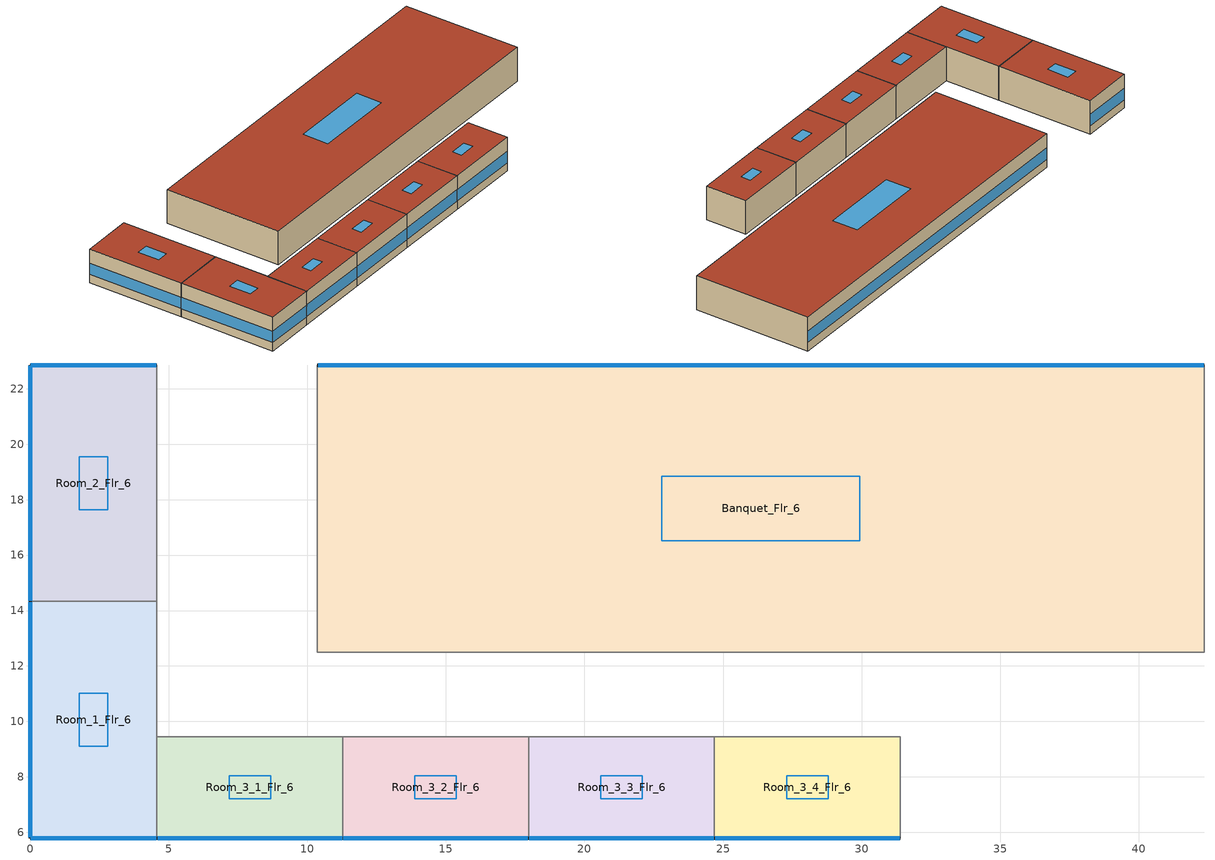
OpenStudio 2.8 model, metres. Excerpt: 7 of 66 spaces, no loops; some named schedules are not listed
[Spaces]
Room_2_Flr_6
 floor adiabatic (BTAP-Int-Wall): 4.57,22.86 4.57,14.33 0,14.33 0,22.86 z16.15
 wall outside: 4.57,22.86 0,22.86 0,14.33 z16.15:19.2
 wall to Room_1_Flr_6: 0,14.33 4.57,14.33 z16.15:19.2
 wall to Corridor_Flr_6: 4.57,14.33 4.57,22.86 z16.15:19.2
 window: 4.55,22.86 0.03,22.86 / 0,22.83 0,14.35 z16.91:17.94
 roof outside: 4.57,14.33 4.57,22.86 0,22.86 0,14.33 z19.2
 skylight: 2.8,17.64 2.8,19.55 1.77,19.55 1.77,17.64 z19.2
Banquet_Flr_6
 floor adiabatic (BTAP-Int-Wall): 42.37,22.86 42.37,12.5 10.36,12.5 10.36,22.86 z16.15
 wall outside: 42.37,22.86 10.36,22.86 z16.15:19.2
 wall to Corridor_Flr_6: 10.36,22.86 10.36,12.5 42.37,12.5 42.37,22.86 z16.15:19.2
 window: 42.34,22.86 10.39,22.86 z16.91:17.93
 roof outside: 42.37,12.5 42.37,22.86 10.36,22.86 10.36,12.5 z19.2
 skylight: 29.94,16.52 29.94,18.84 22.79,18.84 22.79,16.52 z19.2
Room_3_1_Flr_6
 floor adiabatic (BTAP-Int-Wall): 11.28,9.45 11.28,5.79 4.57,5.79 4.57,9.45 z16.15
 wall outside: 4.57,5.79 11.28,5.79 z16.15:19.2
 wall to Room_1_Flr_6: 4.57,9.45 4.57,5.79 z16.15:19.2
 wall to Corridor_Flr_6: 11.28,9.45 4.57,9.45 z16.15:19.2
 wall to Room_3_2_Flr_6: 11.28,5.79 11.28,9.45 z16.15:19.2
 window: 4.6,5.79 11.25,5.79 z16.91:17.94
 roof outside: 11.28,5.79 11.28,9.45 4.57,9.45 4.57,5.79 z19.2
 skylight: 8.67,7.21 8.67,8.03 7.18,8.03 7.18,7.21 z19.2
Room_1_Flr_6
 floor adiabatic (BTAP-Int-Wall): 4.57,14.33 4.57,5.79 0,5.79 0,14.33 z16.15
 wall outside: 0,14.33 0,5.79 4.57,5.79 z16.15:19.2
 wall to Corridor_Flr_6: 4.57,9.45 4.57,14.33 z16.15:19.2
 window: 0.03,5.79 4.55,5.79 / 0,14.3 0,5.82 z16.91:17.94
 roof outside: 4.57,5.79 4.57,14.33 0,14.33 0,5.79 z19.2
 skylight: 2.8,9.1 2.8,11.01 1.77,11.01 1.77,9.1 z19.2
Room_3_2_Flr_6
 floor adiabatic (BTAP-Int-Wall): 17.98,9.45 17.98,5.79 11.28,5.79 11.28,9.45 z16.15
 wall outside: 11.28,5.79 17.98,5.79 z16.15:19.2
 wall to Corridor_Flr_6: 17.98,9.45 11.28,9.45 z16.15:19.2
 wall to Room_3_3_Flr_6: 17.98,5.79 17.98,9.45 z16.15:19.2
 window: 11.3,5.79 17.96,5.79 z16.91:17.94
 roof outside: 17.98,5.79 17.98,9.45 11.28,9.45 11.28,5.79 z19.2
 skylight: 15.38,7.21 15.38,8.03 13.88,8.03 13.88,7.21 z19.2
Room_3_3_Flr_6
 floor adiabatic (BTAP-Int-Wall): 24.69,9.45 24.69,5.79 17.98,5.79 17.98,9.45 z16.15
 wall outside: 17.98,5.79 24.69,5.79 z16.15:19.2
 wall to Corridor_Flr_6: 24.69,9.45 17.98,9.45 z16.15:19.2
 wall to Room_3_4_Flr_6: 24.69,5.79 24.69,9.45 z16.15:19.2
 window: 18.01,5.79 24.66,5.79 z16.91:17.94
 roof outside: 24.69,5.79 24.69,9.45 17.98,9.45 17.98,5.79 z19.2
 skylight: 22.09,7.21 22.09,8.03 20.59,8.03 20.59,7.21 z19.2
Room_3_4_Flr_6
 floor adiabatic (BTAP-Int-Wall): 31.4,9.45 31.4,5.79 24.69,5.79 24.69,9.45 z16.15
 wall outside: 24.69,5.79 31.4,5.79 z16.15:19.2
 wall to Corridor_Flr_6: 31.4,9.45 24.69,9.45 z16.15:19.2
 wall to Room_3_5_Flr_6: 31.4,5.79 31.4,9.45 z16.15:19.2
 window: 24.72,5.79 31.37,5.79 z16.91:17.94
 roof outside: 31.4,5.79 31.4,9.45 24.69,9.45 24.69,5.79 z19.2
 skylight: 28.79,7.21 28.79,8.03 27.29,8.03 27.29,7.21 z19.2
[Site]
Calgary Intl AP_AB_CAN: Latitude {deg}=51.114; Longitude {deg}=-114.02; Time Zone {hr}=-7; Elevation {m}=1084.1; Terrain=City
[Building]
LargeHotel-CAN_AB_Calgary.Intl.AP.718770_CWEC2016.epw: North Axis {deg}=0; Default Construction Set=BTAP-Mass at hdd = 5000.0; Standards Number of Stories=7; Standards Number of Above Ground Stories=6; Standards Building Type=NECB2015_LargeHotel
[Site:WaterMainsTemperature]
Calculation Method=Correlation; Annual Average Outdoor Air Temperature {C}=5; Maximum Difference In Monthly Average Outdoor Air Temperatures {deltaC}=23.3
[Site:GroundTemperature:BuildingSurface]
19.527, 19.502, 19.536, 19.598, 20.002, 21.64, 22.225, 22.375, 21.449, 20.121, 19.802, 19.633
[SizingPeriod:DesignDay] Barometric Pressure {Pa}=88961; Sky Clearness=0; Rain Indicator=0; Snow Indicator=0; Day of Month=21; Daylight Saving Time Indicator=0; Humidity Indicating Type=Wetbulb; Dry-Bulb Temperature Range Modifier Type=DefaultMultipliers
Name | Maximum Dry-Bulb Temperature {C} | Daily Dry-Bulb Temperature Range {deltaC} | Humidity Indicating Conditions at Maximum Dry-Bulb | Wind Speed {m/s} | Wind Direction {deg} | Month | Day Type | Solar Model Indicator | ASHRAE Taub | ASHRAE Taud
Calgary Intl AP Ann Clg .4% Condns DB=>MWB | 28.5 | 12.1 | 16.1 | 4.5 | 160 | 7 | SummerDesignDay | ASHRAETau | 0.339 | 2.421
Calgary Intl AP Ann Htg 99.6% Condns DB | -28.5 | 0 | -28.5 | 2.9 | 200 | 1 | WinterDesignDay | ASHRAEClearSky
[Material:NoMass] Roughness=Smooth; Thermal Absorptance=0.9; Solar Absorptance=0.7
Name | Thermal Resistance {m2-K/W} | Visible Absorptance
Typical Carpet Pad | 0.21648 | 0.8
Typical Insulation 1 | 5.91238 | 0.7
Typical Insulation 2 | 4.49096 | 0.7
Typical Insulation 3 | 6.17282 | 0.7
Typical Carpet Pad 2 | 1.25503 | 0.8
Typical Carpet Pad 3 | 3.45515 | 0.8
Typical Insulation 4 | 0.454528 | 0.7
Typical Insulation 5 | 0.454545 | 0.7
[Material]
Name | Roughness | Thickness {m} | Conductivity {W/m-K} | Density {kg/m3} | Specific Heat {J/kg-K} | Thermal Absorptance | Solar Absorptance | Visible Absorptance
100mm Normalweight concrete floor | MediumSmooth | 0.1016 | 2.31 | 2322 | 832
G01 13mm gypsum board | Smooth | 0.0127 | 0.16 | 800 | 1090 | 0.9 | 0.7 | 0.5
G05 25mm wood | MediumSmooth | 0.0254 | 0.15 | 608 | 1630 | 0.9 | 0.5 | 0.5
4 in. Normalweight Concrete Floor | MediumRough | 0.1016 | 2.31 | 2322 | 832 | 0.9 | 0.7 | 0.7
1IN Stucco | Smooth | 0.0253 | 0.6918 | 1858 | 837 | 0.9 | 0.7 | 0.92
8IN CONCRETE HW RefBldg | Rough | 0.2032 | 1.311 | 2240 | 836.8 | 0.9 | 0.7 | 0.7
1/2IN Gypsum | Smooth | 0.0127 | 0.16 | 784.9 | 830 | 0.9 | 0.4 | 0.4
Metal Roof Surface; F08 Metal surface | Smooth | 0.0008 | 45.28 | 7824 | 500 | 0.9 | 0.7 | 0.7
6 in. Normalweight Concrete Floor | MediumRough | 0.1524 | 2.31 | 2322 | 832 | 0.9 | 0.7 | 0.7
[Construction]
BTAP-Int-Floor: 100mm Normalweight concrete floor, Typical Carpet Pad
BTAP-Int-Wall: G01 13mm gypsum board, G01 13mm gypsum board
BTAP-Int-Ceiling: Typical Carpet Pad, 100mm Normalweight concrete floor
BTAP-Ext-DaylightDiffuser: SimpleGlazing
BTAP-Int-Door: G05 25mm wood
BTAP-Ext-Floor-Mass:U-0.162: Typical Insulation 1, 4 in. Normalweight Concrete Floor, Typical Carpet Pad
BTAP-Ext-Wall-Mass:U-0.21: 1IN Stucco, 8IN CONCRETE HW RefBldg, Typical Insulation 2, 1/2IN Gypsum
BTAP-Ext-Roof-Metal:U-0.162: Metal Roof Surface, Typical Insulation 3
BTAP-Grnd-Floor-Mass:U-0.757: 6 in. Normalweight Concrete Floor, Typical Carpet Pad 2
BTAP-Grnd-Roof-Mass:U-0.284: 6 in. Normalweight Concrete Floor, Typical Carpet Pad 3
BTAP-Ext-Door:U-2.2: F08 Metal surface, Typical Insulation 4
BTAP-Ext-OverHeadDoor:U-2.2: Typical Insulation 5
[DefaultConstructionSet]
BTAP-Mass at hdd = 5000.0: Default Exterior Surface Constructions=BTAP-Mass at hdd = 5000.0; Default Interior Surface Constructions=Default Surface Constructions 2; Default Ground Contact Surface Constructions=BTAP-Mass at hdd = 5000.0 1; Default Exterior SubSurface Constructions=BTAP-Mass at hdd = 5000.0; Default Interior SubSurface Constructions=Default Sub Surface Constructions 2; Interior Partition Construction=BTAP-Int-Door
[DefaultSurfaceConstructions]
Name | Floor Construction | Wall Construction | Roof Ceiling Construction
Default Surface Constructions 2 | BTAP-Int-Floor | BTAP-Int-Wall | BTAP-Int-Ceiling
BTAP-Mass at hdd = 5000.0 | BTAP-Ext-Floor-Mass:U-0.162 | BTAP-Ext-Wall-Mass:U-0.21 | BTAP-Ext-Roof-Metal:U-0.162
BTAP-Mass at hdd = 5000.0 1 | BTAP-Grnd-Floor-Mass:U-0.757 | BTAP-Grnd-Roof-Mass:U-0.284 | BTAP-Grnd-Roof-Mass:U-0.284
[DefaultSubSurfaceConstructions] Fixed Window Construction=BTAP-Ext-DaylightDiffuser; Operable Window Construction=BTAP-Ext-DaylightDiffuser
Name | Door Construction | Glass Door Construction | Overhead Door Construction | Skylight Construction | Tubular Daylight Dome Construction | Tubular Daylight Diffuser Construction
Default Sub Surface Constructions 2 | BTAP-Int-Door
BTAP-Mass at hdd = 5000.0 | BTAP-Ext-Door:U-2.2 | BTAP-Ext-DaylightDiffuser | BTAP-Ext-OverHeadDoor:U-2.2 | BTAP-Ext-DaylightDiffuser | BTAP-Ext-DaylightDiffuser | BTAP-Ext-DaylightDiffuser
[WindowMaterial:SimpleGlazingSystem]
SimpleGlazing: U-Factor {W/m2-K}=2.2; Solar Heat Gain Coefficient=0.6; Visible Transmittance=0.21
[Space] Building Story=Building Story 4
Name | Space Type | Thermal Zone | Part of Total Floor Area
Room_2_Flr_6 | Space Function Guest room | DU_BT=Space Function_ST=Guest room_FL=Building Story 4_SCHF 10 | Yes
Banquet_Flr_6 | Space Function Dining area - other | ALL_ST=Dining area - other_FL=Building Story 4_SCH=B | Yes
Room_3_1_Flr_6 | Space Function Guest room | DU_BT=Space Function_ST=Guest room_FL=Building Story 4_SCHF 9 | Yes
Room_1_Flr_6 | Space Function Guest room | DU_BT=Space Function_ST=Guest room_FL=Building Story 4_SCHF 6 | Yes
Room_3_2_Flr_6 | Space Function Guest room | DU_BT=Space Function_ST=Guest room_FL=Building Story 4_SCHF 3
Room_3_3_Flr_6 | Space Function Guest room | DU_BT=Space Function_ST=Guest room_FL=Building Story 4_SCHF 7
Room_3_4_Flr_6 | Space Function Guest room | DU_BT=Space Function_ST=Guest room_FL=Building Story 4_SCHF 2
[BuildingStory]
Building Story 4: Nominal Z Coordinate {m}=16.152
[SpaceType] Standards Building Type=Space Function
Name | Default Schedule Set | Design Specification Outdoor Air Object | Standards Space Type
Space Function Dining area - other | Space Function Dining area - other Schedule Set | Space Function Dining area - other Ventilation | Dining area - other
Space Function Guest room | Space Function Guest room Schedule Set | Space Function Guest room Ventilation | Guest room
[People:Definition] Number of People Calculation Method=People/Area; Fraction Radiant=0.3
Name | People per Space Floor Area {person/m2}
Space Function Dining area - other People Definition | 0.100036
Space Function Guest room People Definition | 0.0400145
[People] Work Efficiency Schedule=Work Efficiency Schedule; Clothing Insulation Schedule=Clothing Schedule; Air Velocity Schedule=Air Velocity Schedule; Multiplier=1
Name | People Definition | Space or SpaceType
Space Function Dining area - other People | Space Function Dining area - other People Definition | Space Function Dining area - other
Space Function Guest room People | Space Function Guest room People Definition | Space Function Guest room
[Lights:Definition] Design Level Calculation Method=Watts/Area; Fraction Radiant=0.5; Fraction Visible=0.2
Name | Watts per Space Floor Area {W/m2}
Space Function Dining area - other Lights Definition | 7.00254
Space Function Guest room Lights Definition | 5.10185
[Lights] Fraction Replaceable=1
Name | Lights Definition | Space or SpaceType
Space Function Dining area - other Lights | Space Function Dining area - other Lights Definition | Space Function Dining area - other
Space Function Guest room Lights | Space Function Guest room Lights Definition | Space Function Guest room
[DesignSpecification:OutdoorAir] Outdoor Air Method=Sum; Outdoor Air Flow per Person {m3/s-person}=0; Outdoor Air Flow Rate {m3/s}=0; Outdoor Air Flow Air Changes per Hour {1/hr}=0
Name | Outdoor Air Flow per Floor Area {m3/s-m2}
Space Function Dining area - other Ventilation | 0.0035814
Space Function Guest room Ventilation | 0.0005588
[DefaultScheduleSet] People Activity Level Schedule=NECB-Activity; Infiltration Schedule=Always On
Name | Number of People Schedule | Lighting Schedule | Electric Equipment Schedule
Space Function Dining area - other Schedule Set | NECB-B-Occupancy | NECB-B-Lighting | NECB-B-Electric-Equipment
Space Function Guest room Schedule Set | NECB-F-Occupancy | NECB-F-Lighting | NECB-F-Electric-Equipment
[ThermostatSetpoint:DualSetpoint]
Name | Heating Setpoint Temperature Schedule | Cooling Setpoint Temperature Schedule
Space Function Guest room Thermostat 109; Space Function Guest room Thermostat 110; Space Function Guest room Thermostat 123; Space Function Guest room Thermostat 137; Space Function Guest room Thermostat 144; Space Function Guest room Thermostat 151 | NECB-F-Thermostat Setpoint-Heating | NECB-F-Thermostat Setpoint-Cooling
Space Function Dining area - other Thermostat 5 | NECB-B-Thermostat Setpoint-Heating | NECB-B-Thermostat Setpoint-Cooling
[ElectricEquipment:Definition] Design Level Calculation Method=Watts/Area; Fraction Radiant=0.5
Name | Watts per Space Floor Area {W/m2}
Space Function Dining area - other Elec Equip Definition | 1.00036
Space Function Guest room Elec Equip Definition | 2.50091
[ElectricEquipment]
Name | Electric Equipment Definition | Space or SpaceType
Space Function Dining area - other Elec Equip | Space Function Dining area - other Elec Equip Definition | Space Function Dining area - other
Space Function Guest room Elec Equip | Space Function Guest room Elec Equip Definition | Space Function Guest room
[SpaceInfiltration:DesignFlowRate] Schedule=Always On Discrete; Design Flow Rate Calculation Method=Flow/ExteriorArea; Flow per Exterior Surface Area {m3/s-m2}=0.00025; Constant Term Coefficient=0; Temperature Term Coefficient=0; Velocity Term Coefficient=0.224; Velocity Squared Term Coefficient=0
Name | Space or SpaceType
Banquet_Flr_6 Infiltration | Banquet_Flr_6
Room_1_Flr_6 Infiltration | Room_1_Flr_6
Room_2_Flr_6 Infiltration | Room_2_Flr_6
Room_3_1_Flr_6 Infiltration | Room_3_1_Flr_6
Room_3_2_Flr_6 Infiltration | Room_3_2_Flr_6
Room_3_3_Flr_6 Infiltration | Room_3_3_Flr_6
Room_3_4_Flr_6 Infiltration | Room_3_4_Flr_6
[ThermalZone] Use Ideal Air Loads=No
Name | Thermostat
DU_BT=Space Function_ST=Guest room_FL=Building Story 4_SCHF 2 | Space Function Guest room Thermostat 109
DU_BT=Space Function_ST=Guest room_FL=Building Story 4_SCHF 3 | Space Function Guest room Thermostat 110
DU_BT=Space Function_ST=Guest room_FL=Building Story 4_SCHF 6 | Space Function Guest room Thermostat 123
DU_BT=Space Function_ST=Guest room_FL=Building Story 4_SCHF 7 | Space Function Guest room Thermostat 137
DU_BT=Space Function_ST=Guest room_FL=Building Story 4_SCHF 9 | Space Function Guest room Thermostat 144
DU_BT=Space Function_ST=Guest room_FL=Building Story 4_SCHF 10 | Space Function Guest room Thermostat 151
ALL_ST=Dining area - other_FL=Building Story 4_SCH=B | Space Function Dining area - other Thermostat 5
[Schedule:Ruleset]
Clothing Schedule: Default Day Schedule=Clothing Schedule Default Winter Clothes
Air Velocity Schedule: Default Day Schedule=Air Velocity Schedule Default
Work Efficiency Schedule: Default Day Schedule=Work Efficiency Schedule Default
NECB-Activity: Default Day Schedule=NECB-Activity Default; Summer Design Day Schedule=NECB-Activity Summer Design Day; Winter Design Day Schedule=NECB-Activity Winter Design Day
Always On: Default Day Schedule=Always On Default
NECB-B-Occupancy: Default Day Schedule=NECB-B-Occupancy Default
NECB-B-Lighting: Default Day Schedule=NECB-B-Lighting Default
NECB-B-Electric-Equipment: Default Day Schedule=NECB-B-Electric-Equipment Default
NECB-B-Thermostat Setpoint-Heating: Default Day Schedule=NECB-B-Thermostat Setpoint-Heating Default
NECB-B-Thermostat Setpoint-Cooling: Default Day Schedule=NECB-B-Thermostat Setpoint-Cooling Default
NECB-F-Occupancy: Default Day Schedule=NECB-F-Occupancy Default
NECB-F-Lighting: Default Day Schedule=NECB-F-Lighting Default
NECB-F-Electric-Equipment: Default Day Schedule=NECB-F-Electric-Equipment Default
NECB-F-Thermostat Setpoint-Heating: Default Day Schedule=NECB-F-Thermostat Setpoint-Heating Default
NECB-F-Thermostat Setpoint-Cooling: Default Day Schedule=NECB-F-Thermostat Setpoint-Cooling Default
[Schedule:Day]
Clothing Schedule Default Winter Clothes; Always On Default: 24, 0, 1
Air Velocity Schedule Default: 24, 0, 0.2
Work Efficiency Schedule Default: 24, 0, 0
NECB-Activity Default; NECB-Activity Winter Design Day; NECB-Activity Summer Design Day: 24, 0, 130
NECB-B-Occupancy Default: 1, 0, 0.3, 2, 0, 0.1, 9, 0, 0, 10, 0, 0.1, 11, 0, 0.2, 12, 0, 0.5, 13, 0, 0.9, 14, 0, 0.8, 15, 0, 0.5, 17, 0, 0.2, 18, 0, 0.3, 19, 0, 0.6, 22, 0, 0.9, 23, 0, 0.6, 24, 0, 0.4
NECB-B-Lighting Default; NECB-B-Electric-Equipment Default: 1, 0, 0.9, 2, 0, 0.5, 9, 0, 0.1, 10, 0, 0.5, 11, 0, 0.7, 24, 0, 0.9
NECB-B-Thermostat Setpoint-Heating Default; NECB-B-Thermostat Setpoint-Heating Default|Wkdy Day; NECB-B-Thermostat Setpoint-Heating Sat Day: 2, 0, 22, 8, 0, 18, 9, 0, 20, 24, 0, 22
NECB-B-Thermostat Setpoint-Heating Sun|Hol Day: 1, 0, 18, 2, 0, 22, 9, 0, 18, 10, 0, 20, 23, 0, 22, 24, 0, 18
NECB-B-Thermostat Setpoint-Cooling Default; NECB-B-Thermostat Setpoint-Cooling Default|Wkdy Day; NECB-B-Thermostat Setpoint-Cooling Sat Day: 1, 0, 24, 8, 0, 35, 24, 0, 24
NECB-F-Occupancy Default: 7, 0, 0.63, 8, 0, 0.49, 10, 0, 0.28, 16, 0, 0.14, 17, 0, 0.21, 20, 0, 0.35, 22, 0, 0.49, 23, 0, 0.56, 24, 0, 0.63
NECB-F-Lighting Default; NECB-F-Electric-Equipment Default: 1, 0, 0.21, 3, 0, 0.14, 6, 0, 0.07, 7, 0, 0.14, 8, 0, 0.28, 9, 0, 0.35, 11, 0, 0.28, 12, 0, 0.21, 19, 0, 0.14, 20, 0, 0.42, 21, 0, 0.56, 22, 0, 0.63, 23, 0, 0.56, 24, 0, 0.42
NECB-F-Thermostat Setpoint-Heating Default; NECB-F-Thermostat Setpoint-Heating Default|Wkdy Day; NECB-F-Thermostat Setpoint-Heating Sat Day; NECB-F-Thermostat Setpoint-Heating Sun|Hol Day: 1, 0, 22, 7, 0, 18, 8, 0, 20, 24, 0, 22
NECB-F-Thermostat Setpoint-Cooling Default; NECB-F-Thermostat Setpoint-Cooling Default|Wkdy Day; NECB-F-Thermostat Setpoint-Cooling Sat Day; NECB-F-Thermostat Setpoint-Cooling Sun|Hol Day: 24, 0, 24
[Schedule:Rule] Date Specification Type=DateRange; Start Day=1
Name | Schedule Ruleset | Rule Order | Day Schedule | Start Month | End Month | End Day | Apply Monday | Apply Tuesday | Apply Wednesday | Apply Thursday | Apply Friday | Apply Saturday | Apply Sunday
Schedule Rule 1 | Clothing Schedule | 0 | Clothing Schedule Summer Clothes | 5 | 9 | 30
Schedule Rule 17 | NECB-B-Occupancy | 2 | NECB-B-Occupancy Default|Wkdy Day | 1 | 12 | 31 | Yes | Yes | Yes | Yes | Yes
Schedule Rule 18 | NECB-B-Occupancy | 1 | NECB-B-Occupancy Sat Day | 1 | 12 | 31 |  |  |  |  |  | Yes
Schedule Rule 19 | NECB-B-Occupancy | 0 | NECB-B-Occupancy Sun|Hol Day | 1 | 12 | 31 |  |  |  |  |  |  | Yes
Schedule Rule 20 | NECB-B-Lighting | 2 | NECB-B-Lighting Default|Wkdy Day | 1 | 12 | 31 | Yes | Yes | Yes | Yes | Yes
Schedule Rule 21 | NECB-B-Lighting | 1 | NECB-B-Lighting Sat Day | 1 | 12 | 31 |  |  |  |  |  | Yes
Schedule Rule 22 | NECB-B-Lighting | 0 | NECB-B-Lighting Sun|Hol Day | 1 | 12 | 31 |  |  |  |  |  |  | Yes
Schedule Rule 23 | NECB-B-Electric-Equipment | 2 | NECB-B-Electric-Equipment Default|Wkdy Day | 1 | 12 | 31 | Yes | Yes | Yes | Yes | Yes
Schedule Rule 24 | NECB-B-Electric-Equipment | 1 | NECB-B-Electric-Equipment Sat Day | 1 | 12 | 31 |  |  |  |  |  | Yes
Schedule Rule 25 | NECB-B-Electric-Equipment | 0 | NECB-B-Electric-Equipment Sun|Hol Day | 1 | 12 | 31 |  |  |  |  |  |  | Yes
Schedule Rule 26 | NECB-B-Thermostat Setpoint-Heating | 2 | NECB-B-Thermostat Setpoint-Heating Default|Wkdy Day | 1 | 12 | 31 | Yes | Yes | Yes | Yes | Yes
Schedule Rule 27 | NECB-B-Thermostat Setpoint-Heating | 1 | NECB-B-Thermostat Setpoint-Heating Sat Day | 1 | 12 | 31 |  |  |  |  |  | Yes
Schedule Rule 28 | NECB-B-Thermostat Setpoint-Heating | 0 | NECB-B-Thermostat Setpoint-Heating Sun|Hol Day | 1 | 12 | 31 |  |  |  |  |  |  | Yes
Schedule Rule 29 | NECB-B-Thermostat Setpoint-Cooling | 2 | NECB-B-Thermostat Setpoint-Cooling Default|Wkdy Day | 1 | 12 | 31 | Yes | Yes | Yes | Yes | Yes
Schedule Rule 30 | NECB-B-Thermostat Setpoint-Cooling | 1 | NECB-B-Thermostat Setpoint-Cooling Sat Day | 1 | 12 | 31 |  |  |  |  |  | Yes
Schedule Rule 31 | NECB-B-Thermostat Setpoint-Cooling | 0 | NECB-B-Thermostat Setpoint-Cooling Sun|Hol Day | 1 | 12 | 31 |  |  |  |  |  |  | Yes
Schedule Rule 35 | NECB-F-Occupancy | 2 | NECB-F-Occupancy Default|Wkdy Day | 1 | 12 | 31 | Yes | Yes | Yes | Yes | Yes
Schedule Rule 36 | NECB-F-Occupancy | 1 | NECB-F-Occupancy Sat Day | 1 | 12 | 31 |  |  |  |  |  | Yes
Schedule Rule 37 | NECB-F-Occupancy | 0 | NECB-F-Occupancy Sun|Hol Day | 1 | 12 | 31 |  |  |  |  |  |  | Yes
Schedule Rule 38 | NECB-F-Lighting | 2 | NECB-F-Lighting Default|Wkdy Day | 1 | 12 | 31 | Yes | Yes | Yes | Yes | Yes
Schedule Rule 39 | NECB-F-Lighting | 1 | NECB-F-Lighting Sat Day | 1 | 12 | 31 |  |  |  |  |  | Yes
Schedule Rule 40 | NECB-F-Lighting | 0 | NECB-F-Lighting Sun|Hol Day | 1 | 12 | 31 |  |  |  |  |  |  | Yes
Schedule Rule 41 | NECB-F-Electric-Equipment | 2 | NECB-F-Electric-Equipment Default|Wkdy Day | 1 | 12 | 31 | Yes | Yes | Yes | Yes | Yes
Schedule Rule 42 | NECB-F-Electric-Equipment | 1 | NECB-F-Electric-Equipment Sat Day | 1 | 12 | 31 |  |  |  |  |  | Yes
Schedule Rule 43 | NECB-F-Electric-Equipment | 0 | NECB-F-Electric-Equipment Sun|Hol Day | 1 | 12 | 31 |  |  |  |  |  |  | Yes
Schedule Rule 44 | NECB-F-Thermostat Setpoint-Heating | 2 | NECB-F-Thermostat Setpoint-Heating Default|Wkdy Day | 1 | 12 | 31 | Yes | Yes | Yes | Yes | Yes
Schedule Rule 45 | NECB-F-Thermostat Setpoint-Heating | 1 | NECB-F-Thermostat Setpoint-Heating Sat Day | 1 | 12 | 31 |  |  |  |  |  | Yes
Schedule Rule 46 | NECB-F-Thermostat Setpoint-Heating | 0 | NECB-F-Thermostat Setpoint-Heating Sun|Hol Day | 1 | 12 | 31 |  |  |  |  |  |  | Yes
Schedule Rule 47 | NECB-F-Thermostat Setpoint-Cooling | 2 | NECB-F-Thermostat Setpoint-Cooling Default|Wkdy Day | 1 | 12 | 31 | Yes | Yes | Yes | Yes | Yes
Schedule Rule 48 | NECB-F-Thermostat Setpoint-Cooling | 1 | NECB-F-Thermostat Setpoint-Cooling Sat Day | 1 | 12 | 31 |  |  |  |  |  | Yes
Schedule Rule 49 | NECB-F-Thermostat Setpoint-Cooling | 0 | NECB-F-Thermostat Setpoint-Cooling Sun|Hol Day | 1 | 12 | 31 |  |  |  |  |  |  | Yes
[Schedule:Constant]
Always On Discrete: Value=1
